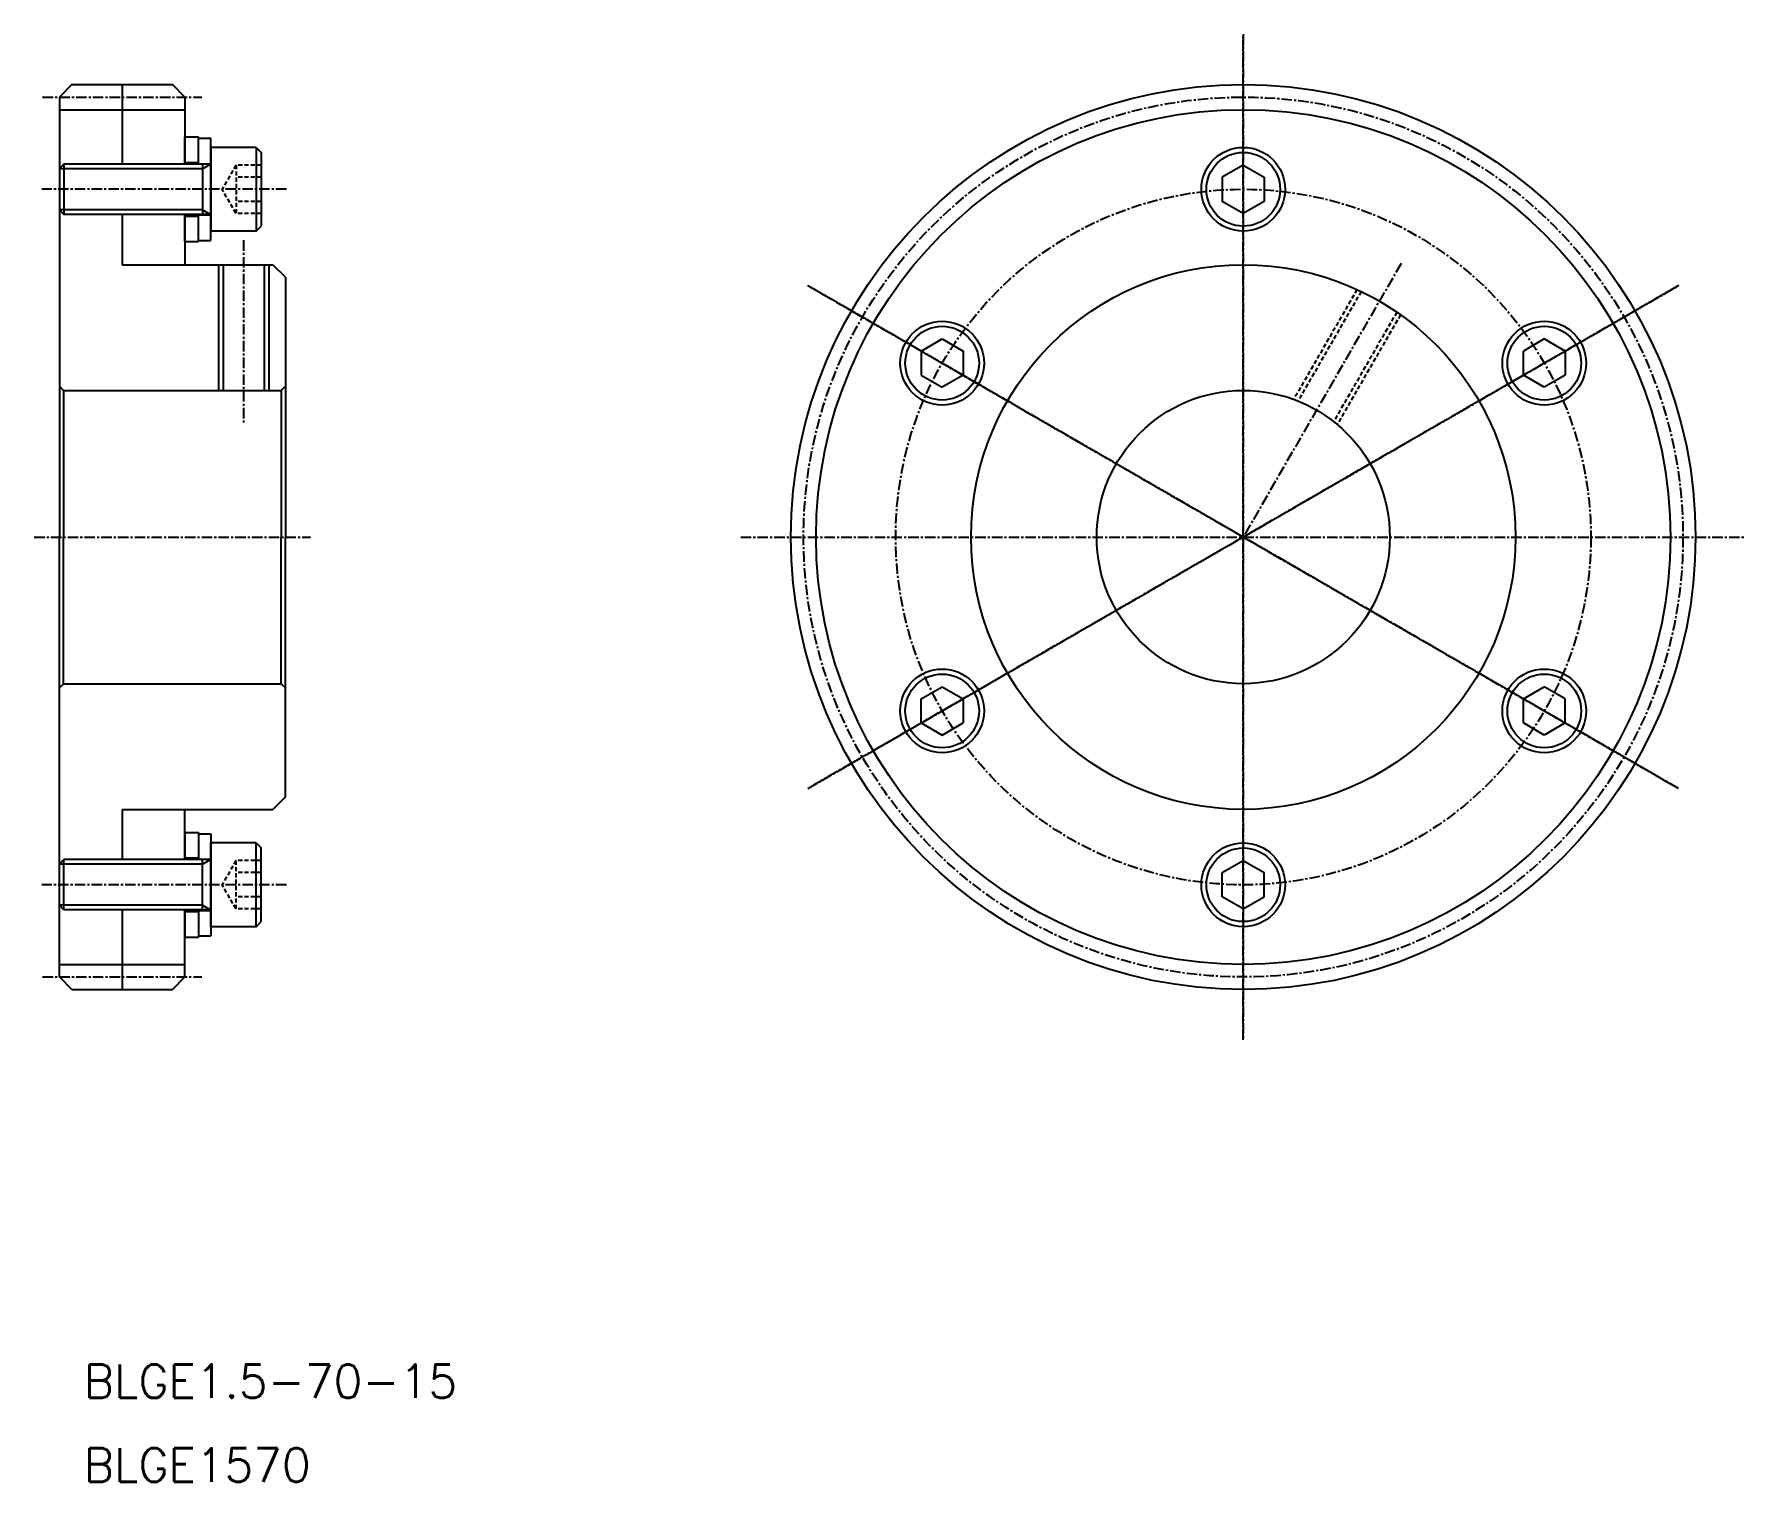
# Model space of a CAD drawing. Extents: x 0 to 204, y 0 to 173.
import ezdxf

# ---------------------------------------------------------------- set-up
doc = ezdxf.new("R2010")
doc.units = 0
doc.linetypes.add('CENTER', pattern=[2, 1.25, -0.25, 0.25, -0.25])
doc.linetypes.add('DASHED', pattern=[0.75, 0.5, -0.25])
doc.layers.get('0').update_dxf_attribs({"linetype": 'CONTINUOUS'})
doc.layers.add('CENTER', color=1, linetype='CENTER')
doc.styles.get("Standard").update_dxf_attribs({"font": 'txt', "bigfont": 'BIGFONT'})

msp = doc.modelspace()

# ---------------------------------------------------------------- linework, layer by layer
at = {"color": 7, "linetype": 'CONTINUOUS'}
for p, q in [((4.5, 166.74), (3, 165.24)), ((4.5, 166.74), (16.5, 166.74)), ((10.5, 166.74), (10.5, 157.24)), ((18, 165.24), (16.5, 166.74)), ((3, 165.24), (3, 112.74)), ((3, 163.74), (18, 163.74)), ((18, 165.24), (18, 157.24)), ((18, 157.24), (18, 160.49)), ((18, 160.49), (19.6, 160.49)), ((19.6, 157.24), (19.6, 160.49)), ((19.6, 157.24), (19.6, 160.34)), ((19.6, 160.34), (21.1, 160.34)), ((21.1, 148.14), (21.1, 160.34)), ((18, 157.44), (19.6, 157.44)), ((21.1, 159.24), (21.1, 149.24)), ((26.5, 159.24), (21.1, 159.24)), ((23.8, 159.24), (23.8, 159.24)), ((25.15, 159.24), (25.15, 159.24)), ((26.5, 159.24), (26.5, 149.24)), ((26.5, 159.24), (27.1, 158.64)), ((27.1, 158.64), (27.1, 149.84)), ((3.55, 157.24), (3, 156.69)), ((3, 156.7), (3, 151.78)), ((3.55, 157.24), (3.55, 151.24)), ((21.1, 157.24), (3.55, 157.24)), ((19.6, 157.29), (21.1, 157.29)), ((20.1, 157.24), (20.1, 151.24)), ((144.35, 157.13), (141.85, 155.69)), ((141.85, 155.69), (141.85, 152.8)), ((144.35, 157.13), (146.85, 155.69)), ((146.85, 155.69), (146.85, 152.8)), ((3, 151.78), (3.54, 151.24)), ((21.1, 151.24), (3.54, 151.24)), ((10.5, 151.24), (10.5, 145.24)), ((18, 151.24), (18, 145.24)), ((18, 147.99), (18, 151.24)), ((19.6, 147.99), (19.6, 151.24)), ((19.6, 148.14), (19.6, 151.24)), ((144.35, 151.36), (141.85, 152.8)), ((146.85, 152.8), (144.35, 151.36)), ((18, 151.04), (19.6, 151.04)), ((19.6, 151.19), (21.1, 151.19)), ((26.5, 149.24), (21.1, 149.24)), ((26.5, 149.24), (27.1, 149.84)), ((18, 147.99), (19.6, 147.99)), ((19.6, 148.14), (21.1, 148.14)), ((10.5, 145.24), (28.5, 145.24)), ((22.54, 145.24), (22.54, 130.24)), ((27.46, 145.24), (27.46, 130.24)), ((30, 143.74), (28.5, 145.24)), ((30, 143.74), (30, 112.74)), ((3, 138.24), (3, 138.24)), ((105.9, 134.94), (108.4, 136.38)), ((105.9, 134.94), (105.9, 132.05)), ((108.4, 136.38), (110.9, 134.94)), ((110.9, 134.94), (110.9, 132.05)), ((180.29, 136.38), (177.79, 134.94)), ((177.79, 132.05), (177.79, 134.94)), ((182.79, 134.94), (180.29, 136.38)), ((182.79, 134.94), (182.79, 132.05)), ((105.9, 132.05), (108.4, 130.61)), ((110.9, 132.05), (108.4, 130.61)), ((180.29, 130.61), (177.79, 132.05)), ((182.79, 132.05), (180.29, 130.61)), ((3.5, 130.24), (3, 130.74)), ((3.5, 130.24), (29.5, 130.24)), ((3.5, 130.24), (3.5, 112.74)), ((29.5, 130.24), (30, 130.74)), ((29.5, 130.24), (29.5, 112.74)), ((3, 112.74), (3, 112.74)), ((3, 60.24), (3, 112.74)), ((3, 112.74), (3, 112.74)), ((3.5, 95.24), (3.5, 112.74)), ((29.5, 95.24), (29.5, 112.74)), ((30, 81.74), (30, 112.74)), ((3.5, 95.24), (3, 94.74)), ((3.5, 95.24), (29.5, 95.24)), ((29.5, 95.24), (30, 94.74)), ((105.9, 93.44), (108.4, 94.88)), ((108.4, 94.88), (110.9, 93.44)), ((177.79, 93.44), (180.29, 94.88)), ((182.79, 93.44), (180.29, 94.88)), ((105.9, 90.55), (105.9, 93.44)), ((110.9, 93.44), (110.9, 90.55)), ((177.79, 90.55), (177.79, 93.44)), ((182.79, 90.55), (182.79, 93.44)), ((105.9, 90.55), (108.4, 89.11)), ((108.4, 89.11), (110.9, 90.55)), ((180.29, 89.11), (177.79, 90.55)), ((182.79, 90.55), (180.29, 89.11)), ((3, 87.24), (3, 87.24)), ((30, 81.74), (28.5, 80.24)), ((10.5, 80.24), (28.5, 80.24)), ((10.5, 80.24), (10.5, 74.24)), ((18, 74.24), (18, 80.24)), ((18, 77.49), (18, 74.24)), ((18, 77.49), (19.6, 77.49)), ((19.6, 77.49), (19.6, 74.24)), ((19.6, 77.34), (19.6, 74.24)), ((19.6, 77.34), (21.1, 77.34)), ((21.1, 77.34), (21.1, 65.14)), ((21.1, 66.24), (21.1, 76.24)), ((26.5, 76.24), (21.1, 76.24)), ((26.5, 66.24), (26.5, 76.24)), ((26.5, 76.24), (27.1, 75.64)), ((27.1, 66.84), (27.1, 75.64)), ((3, 73.7), (3.54, 74.24)), ((3, 68.78), (3, 73.7)), ((21.1, 74.24), (3.54, 74.24)), ((3.55, 68.24), (3.55, 74.24)), ((18, 74.44), (19.6, 74.44)), ((19.6, 74.29), (21.1, 74.29)), ((20.1, 68.24), (20.1, 74.24)), ((141.85, 72.69), (144.35, 74.13)), ((144.35, 74.13), (146.85, 72.69)), ((141.85, 69.8), (141.85, 72.69)), ((146.85, 69.8), (146.85, 72.69)), ((144.35, 68.36), (141.85, 69.8)), ((144.35, 68.36), (146.85, 69.8)), ((3.55, 68.24), (3, 68.79)), ((21.1, 68.24), (3.55, 68.24)), ((10.5, 68.24), (10.5, 58.74)), ((18, 60.24), (18, 68.24)), ((18, 68.24), (18, 64.99)), ((18, 68.04), (19.6, 68.04)), ((19.6, 68.24), (19.6, 64.99)), ((19.6, 68.24), (19.6, 65.14)), ((19.6, 68.19), (21.1, 68.19)), ((26.5, 66.24), (21.1, 66.24)), ((23.8, 66.24), (23.8, 66.24)), ((25.15, 66.24), (25.15, 66.24)), ((26.5, 66.24), (27.1, 66.84)), ((18, 64.99), (19.6, 64.99)), ((19.6, 65.14), (21.1, 65.14)), ((3, 61.74), (18, 61.74)), ((4.5, 58.74), (3, 60.24)), ((18, 60.24), (16.5, 58.74)), ((4.5, 58.74), (16.5, 58.74))]:
    msp.add_line(p, q, dxfattribs=at)
at = {"color": 3, "linetype": 'CONTINUOUS'}
for p, q in [((20.1, 156.69), (3, 156.69)), ((20.1, 156.69), (21.05, 157.24)), ((20.1, 151.78), (3, 151.78)), ((20.1, 151.78), (21.04, 151.24)), ((22, 145.24), (22, 130.24)), ((28, 145.24), (28, 130.24)), ((20.1, 73.7), (3, 73.7)), ((20.1, 73.7), (21.04, 74.24)), ((20.1, 68.79), (3, 68.79)), ((20.1, 68.79), (21.05, 68.24))]:
    msp.add_line(p, q, dxfattribs=at)
at = {"color": 3, "linetype": 'DASHED'}
for p, q in [((24.1, 157.13), (22.43, 154.24)), ((24.1, 157.13), (24.1, 151.36)), ((27.1, 157.13), (24.1, 157.13)), ((27.1, 155.69), (24.1, 155.69)), ((24.1, 151.36), (22.43, 154.24)), ((27.1, 152.8), (24.1, 152.8)), ((27.1, 151.36), (24.1, 151.36)), ((157.93, 142.27), (150.37, 129.17)), ((158.42, 142.04), (150.88, 128.98)), ((162.68, 139.58), (155.14, 126.52)), ((163.12, 139.27), (155.56, 126.17)), ((24.1, 74.13), (22.43, 71.24)), ((24.1, 68.36), (24.1, 74.13)), ((27.1, 74.13), (24.1, 74.13)), ((27.1, 72.69), (24.1, 72.69)), ((24.1, 68.36), (22.43, 71.24)), ((27.1, 69.8), (24.1, 69.8)), ((27.1, 68.36), (24.1, 68.36))]:
    msp.add_line(p, q, dxfattribs=at)
at = {"color": 7, "linetype": 'CONTINUOUS'}
for centre, radius in [((144.35, 112.74), 54), ((144.35, 154.24), 5), ((144.35, 154.24), 4.4), ((144.35, 112.74), 32.5), ((108.4, 133.49), 5), ((108.4, 133.49), 4.4), ((180.29, 133.49), 5), ((180.29, 133.49), 4.4), ((144.35, 112.74), 17.5), ((108.4, 91.99), 5), ((108.4, 91.99), 4.4), ((180.29, 91.99), 5), ((180.29, 91.99), 4.4), ((144.35, 71.24), 5), ((144.35, 71.24), 4.4)]:
    msp.add_circle(centre, radius, dxfattribs=at)
at = {"color": 3, "linetype": 'CONTINUOUS'}
msp.add_circle((144.35, 112.74), 51, dxfattribs=at)
at = {"layer": 'CENTER', "color": 1, "linetype": 'CENTER'}
for p, q in [((144.35, 172.74), (144.35, 52.74)), ((144.35, 52.74), (144.35, 172.74)), ((1, 165.24), (20, 165.24)), ((30.1, 154.24), (0.9, 154.24)), ((25, 148.15), (25, 126.24)), ((163.19, 145.38), (144.35, 112.74)), ((92.38, 142.74), (196.31, 82.74)), ((92.38, 82.74), (196.31, 142.74)), ((196.31, 82.74), (92.38, 142.74)), ((196.31, 142.74), (92.38, 82.74)), ((0, 112.74), (33, 112.74)), ((84.35, 112.74), (204.35, 112.74)), ((30.1, 71.24), (0.9, 71.24)), ((1, 60.24), (20, 60.24))]:
    msp.add_line(p, q, dxfattribs=at)
for radius in [52.5, 41.5]:
    msp.add_circle((144.35, 112.74), radius, dxfattribs=at)

# ---------------------------------------------------------------- texts
at = {"color": 7, "linetype": 'CONTINUOUS'}
for s, p in [('BLGE1.5-70-15', (5.92, 10)), ('BLGE1570', (5.92, 0))]:
    msp.add_text(s, height=4, dxfattribs=at).set_placement(p)

doc.saveas('drawing.dxf')
